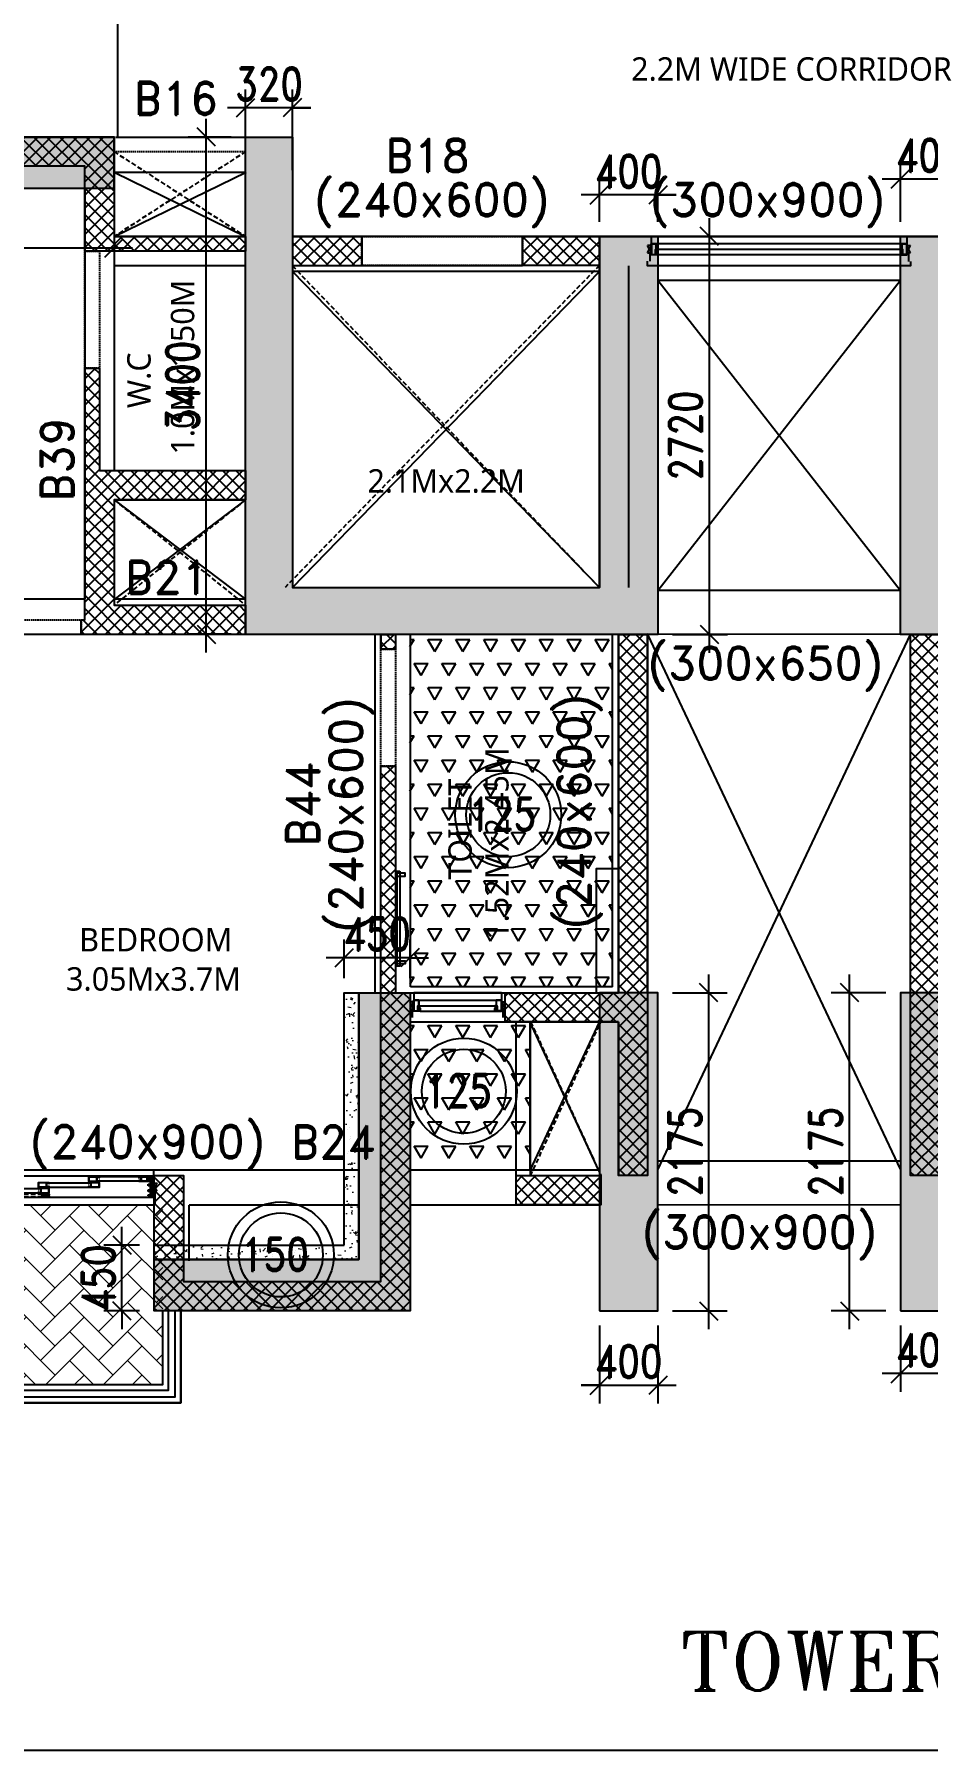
# Model space of a CAD drawing. Header units: millimetres. Extents: x 2061841 to 105821645, y -77612 to 48520811.
# Drawn here: x 105431485 to 105437596, y 48421234 to 48432969 of the extents above; entities that cross this region are included whole.
import ezdxf

# ---------------------------------------------------------------- set-up
doc = ezdxf.new("R2010")
doc.units = ezdxf.units.MM
doc.header["$LTSCALE"] = 10
doc.header["$MEASUREMENT"] = 0
doc.linetypes.add('$0$HIDDEN', pattern=[0.375, 0.25, -0.125])
doc.linetypes.add('HIDDEN2', pattern=[4.7625, 3.175, -1.5875])
for name, color, linetype in [('A-ANNO-LABL', 140, 'Continuous'), ('A-ELEV-HIDN', 54, 'HIDDEN2'), ('A-ELEV-LITE', 74, 'Continuous'), ('A-FLOR-HRAL', 200, 'Continuous'), ('A-GLAZ-FRAM', 74, 'Continuous'), ('A-WALL', 3, 'Continuous'), ('A-WALL-CILL', 140, 'Continuous'), ('A-WALL-FNSH', 8, 'Continuous'), ('A-WALL-PATT', 54, 'Continuous'), ('AP-SANR-FIXT', 74, 'Continuous'), ('AS-COLS', 2, 'Continuous'), ('S-BEAM', 4, 'Continuous'), ('S-BEAMNO.', 4, 'Continuous'), ('S-CUTOUT', 6, 'Continuous'), ('S-OPENING', 6, 'Continuous'), ('S-slab thk.', 2, 'Continuous'), ('S-Sunk', 8, 'Continuous'), ('xr_TDT02_Toilet_01_settingout$0$A-ELEV-FINE', 8, 'Continuous')]:
    doc.layers.add(name, color=color, linetype=linetype)
doc.layers.add('A-FIRE DOOR', color=1, linetype='Continuous', true_color=0xff0000)
for name, color, linetype, lineweight in [('S-Hatch Balcony', 8, 'Continuous', 5), ('S-STRCOL HATCH', 33, 'Continuous', 9), ('TEXT 3', 1, 'Continuous', 18)]:
    doc.layers.add(name, color=color, linetype=linetype, lineweight=lineweight)
doc.styles.add('200', font='romand.shx', dxfattribs={"width": 0.8, "height": 225})
doc.styles.add('Lucida SU', font='l_10646.ttf')
doc.styles.add('RD', font='romand.shx', dxfattribs={"width": 0.9, "height": 225})
doc.styles.add('RT', font='romant.shx', dxfattribs={"height": 250})
doc.dimstyles.new('GR1', dxfattribs={"dimtxt": 225, "dimasz": 125, "dimexe": 125, "dimexo": 100, "dimgap": 50, "dimtad": 1, "dimdec": 0, "dimzin": 3, "dimdsep": 46, "dimtxsty": '200', "dimblk1": 'OBLIQUE', "dimblk2": 'OBLIQUE', "dimsah": 1, "dimcen": 0.0625, "dimdle": 125, "dimclrd": 3, "dimclre": 3, "dimclrt": 2, "dimadec": 0, "dimazin": 0, "dimtfac": 1, "dimtdec": 0, "dimtix": 1, "dimtmove": 0, "dimatfit": 3, "dimfxl": 1, "dimtolj": 1, "dimtzin": 0, "dimarcsym": 0})
pattern_1 = [(135, (101651542.48, 47916918.74), (-44.9012806, -44.9012806), []), (225, (101651542.48, 47916918.74), (44.9012806, -44.9012806), [])]
pattern_2 = [(135, (101601549.94, 48122568.903), (-44.9012806, -44.9012806), []), (225, (101601549.94, 48122568.903), (44.9012806, -44.9012806), [])]
pattern_3 = [(60, (0, 0), (-95.24999982, 164.97783931), [95.25, -95.25]), (120, (0, 0), (-190.49999982, 1e-07), [95.25, -95.25]), (0, (-47.62, 82.49), (95.25, 164.9778392), [95.25, -95.25])]

# ---------------------------------------------------------------- blocks, each defined once
blk = doc.blocks.new('Alframe Door 3T+W')
for p, q in [((35, 146), (0, 146)), ((0, 146), (0, 0)), ((1, 2), (1, 144)), ((1, 144), (16, 144)), ((16, 144), (16, 2)), ((18, 129), (18, 144)), ((18, 144), (35, 144)), ((34, 129), (18, 129)), ((18, 90), (18, 119)), ((18, 119), (34, 119)), ((35, 144), (35, 146)), ((0, 0), (35, 0)), ((16, 2), (1, 2)), ((34, 90), (18, 90)), ((18, 51), (18, 80)), ((18, 80), (34, 80)), ((34, 51), (18, 51)), ((18, 17), (18, 41)), ((18, 41), (34, 41)), ((35, 17), (18, 17)), ((18, 2), (18, 11)), ((18, 11), (35, 11)), ((35, 2), (18, 2)), ((35, 0), (35, 2))]:
    blk.add_line(p, q)
for centre, start, end in [((23, 124), 336, 24), ((23, 85), 336, 24), ((23, 46), 336, 24), ((23, 14), 346.3245, 13.6755)]:
    blk.add_arc(centre, 12.3, start, end)
blk = doc.blocks.new('Alframe Win shutter wmesh')
for points in [[(7, -46), (7, 0), (4, 0), (4, -1), (6, -1), (6, -13), (-6, -13), (-6, -1), (-4, -1), (-4, 0), (-8, 0), (-8, -50), (-1, -50), (-1, -48), (-2, -48), (-2, -49), (-6, -49), (-6, -46)], [(6, -14), (-6, -14), (-6, -45), (6, -45)]]:
    blk.add_lwpolyline(points, close=True)
blk = doc.blocks.new('Al frame Door shutter 1')
blk.add_lwpolyline([(8, -60), (15, -60), (15, 15), (8, 15), (8, 13), (13, 13), (13, 0), (-14, 0), (-14, 13), (-8, 13), (-8, 15), (-15, 15), (-15, -60), (-8, -60), (-8, -58), (-14, -58), (-14, -45), (13, -45), (13, -58), (8, -58), (8, -60)])
blk.add_lwpolyline([(-14, -44), (13, -44), (13, -2), (-14, -2)], close=True)
blk = doc.blocks.new('Al frame Door shutter 2')
for p, q in [((-8, 75), (-15, 75)), ((-14, 60), (-14, 73)), ((-14, 73), (-8, 73)), ((14, 60), (-14, 60)), ((14, 58), (-14, 58)), ((-14, 58), (-14, 2)), ((-14, 2), (14, 2)), ((-8, 73), (-8, 75)), ((15, 75), (8, 75)), ((8, 75), (8, 73)), ((8, 73), (14, 73)), ((14, 73), (14, 60)), ((14, 2), (14, 58)), ((15, 34), (15, 75)), ((15, 34), (19, 34)), ((19, 33), (15, 33)), ((21, 37), (19, 34)), ((22, 36), (19, 33)), ((22, 36), (21, 37))]:
    blk.add_line(p, q)
blk.add_lwpolyline([(-15, 75), (-15, 0), (15, 0), (15, 33)])
blk = doc.blocks.new('*U684')
for p, q in [((50, 179), (1150, 179)), ((124, 173), (393, 173)), ((124, 143), (393, 143)), ((737, 133), (468, 133)), ((50, 33), (1141, 33)), ((737, 103), (468, 103)), ((1076, 94), (812, 94)), ((1076, 64), (812, 64))]:
    blk.add_line(p, q)
at = {"linetype": 'HIDDEN2'}
for p, q in [((783, 55), (1105, 55)), ((1101, 40), (787, 40))]:
    blk.add_line(p, q, dxfattribs=at)
at = {"color": 251}
for points in [[(25, 81), (0, 81), (25, 131), (0, 131), (25, 81), (25, 131)], [(1175, 81), (1200, 81), (1175, 131), (1200, 131), (1175, 81), (1175, 131)]]:
    blk.add_lwpolyline(points, dxfattribs=at)
at = {"layer": 'A-WALL-FNSH'}
for p, q in [((20, 131), (20, 220)), ((1180, 131), (1180, 220)), ((15, 81), (15, -15)), ((1185, 81), (1185, -15))]:
    blk.add_line(p, q, dxfattribs=at)
blk.add_blockref('Alframe Door 3T+W', (25, 33))
at = {"xscale": -1}
for name, p, rotation in [('Al frame Door shutter 1', (64, 158), 90), ('Al frame Door shutter 2', (468, 158), 90), ('Al frame Door shutter 2', (393, 118), 270), ('Al frame Door shutter 2', (812, 118), 90), ('Al frame Door shutter 2', (737, 79), 270), ('Al frame Door shutter 1', (1136, 79), 270), ('Alframe Win shutter wmesh', (1151, 47), 270)]:
    blk.add_blockref(name, p, dxfattribs=dict(at, rotation=rotation))
blk.add_blockref('Alframe Door 3T+W', (1175, 33), dxfattribs=at)
at = {"rotation": 90.00000000000001}
blk.add_blockref('Alframe Win shutter wmesh', (737, 47), dxfattribs=at)
blk = doc.blocks.new('Win clip')
for points in [[(14, 1), (14, 9), (18, 9), (18, 8), (19, 8), (19, 9), (20, 9), (20, 10), (0, 10), (0, 0), (3, 0), (3, -1), (2, -1), (2, -2), (5, -2), (5, 0), (17, 0), (17, -1), (15, -1), (15, -2), (18, -2), (18, 1)], [(1, 9), (13, 9), (13, 1), (1, 1)]]:
    blk.add_lwpolyline(points, close=True)
at = {"layer": 'Defpoints'}
blk.add_line((28, 3), (22, 3), dxfattribs=at)
blk = doc.blocks.new('*U685')
at = {"color": 251}
for p, q in [((0, 87), (25, 87)), ((25, 87), (0, 37)), ((0, 87), (25, 37)), ((25, 37), (0, 37)), ((1799, 87), (1774, 87)), ((1774, 87), (1799, 37)), ((1799, 87), (1774, 37)), ((1774, 37), (1799, 37))]:
    blk.add_line(p, q, dxfattribs=at)
for p, q in [((60, 25), (1739, 25)), ((70, 100), (1739, 100)), ((70, 65), (1739, 65))]:
    blk.add_line(p, q)
for points in [[(62, 70), (62, 66), (55, 66), (55, 85), (59, 85), (59, 84), (60, 84), (60, 88), (59, 88), (59, 87), (55, 87), (55, 99), (59, 99), (59, 97), (60, 97), (60, 100), (25, 100), (25, 25), (60, 25), (60, 65), (70, 65), (70, 70)], [(69, 69), (68, 69), (68, 70), (70, 70), (68, 70), (68, 69), (69, 69), (69, 66), (63, 66), (63, 69)], [(1737, 70), (1737, 66), (1744, 66), (1744, 85), (1740, 85), (1740, 84), (1739, 84), (1739, 88), (1740, 88), (1740, 87), (1744, 87), (1744, 99), (1740, 99), (1740, 97), (1739, 97), (1739, 100), (1774, 100), (1774, 25), (1739, 25), (1739, 65), (1729, 65), (1729, 70)], [(1730, 69), (1731, 69), (1731, 70), (1729, 70), (1731, 70), (1731, 69), (1730, 69), (1730, 66), (1736, 66), (1736, 69)]]:
    blk.add_lwpolyline(points)
for points in [[(59, 26), (26, 26), (26, 99), (54, 99), (54, 65), (59, 65)], [(65, 80), (65, 79), (63, 79), (65, 79), (65, 80), (62, 80)], [(1735, 80), (1735, 79), (1736, 79), (1735, 79), (1735, 80), (1737, 80)], [(1740, 26), (1773, 26), (1773, 99), (1745, 99), (1745, 65), (1740, 65)]]:
    blk.add_lwpolyline(points, close=True)
at = {"layer": 'A-WALL-CILL'}
blk.add_line((1774, -25), (25, -25), dxfattribs=at)
blk.add_lwpolyline([(0, 145), (0, 175), (1799, 175), (1799, 145)], dxfattribs=at)
at = {"layer": 'A-WALL-FNSH'}
for p, q in [((15, 87), (15, 145)), ((1784, 87), (1784, 145)), ((25, -25), (25, 35)), ((1774, -25), (1774, 35))]:
    blk.add_line(p, q, dxfattribs=at)
at = {"rotation": 270}
blk.add_blockref('Win clip', (60, 100), dxfattribs=at)
at = {"xscale": -1, "rotation": 90}
blk.add_blockref('Win clip', (1739, 100), dxfattribs=at)
blk = doc.blocks.new('*U694')
at = {"color": 251}
for p, q in [((0, 88), (25, 88)), ((25, 88), (0, 38)), ((0, 88), (25, 38)), ((25, 38), (0, 38)), ((650, 88), (625, 88)), ((625, 88), (650, 38)), ((650, 88), (625, 38)), ((625, 38), (650, 38))]:
    blk.add_line(p, q, dxfattribs=at)
for p, q in [((60, 25), (590, 25)), ((70, 100), (590, 100)), ((70, 65), (590, 65))]:
    blk.add_line(p, q)
for points in [[(62, 70), (62, 67), (55, 67), (55, 85), (59, 85), (59, 84), (60, 84), (60, 89), (59, 89), (59, 87), (55, 87), (55, 99), (59, 99), (59, 97), (60, 97), (60, 100), (25, 100), (25, 25), (60, 25), (60, 65), (70, 65), (70, 70)], [(69, 69), (68, 69), (68, 70), (70, 70), (68, 70), (68, 69), (69, 69), (69, 67), (63, 67), (63, 69)], [(588, 70), (588, 67), (595, 67), (595, 85), (591, 85), (591, 84), (590, 84), (590, 89), (591, 89), (591, 87), (595, 87), (595, 99), (591, 99), (591, 97), (590, 97), (590, 100), (625, 100), (625, 25), (590, 25), (590, 65), (580, 65), (580, 70)], [(581, 69), (582, 69), (582, 70), (580, 70), (582, 70), (582, 69), (581, 69), (581, 67), (587, 67), (587, 69)]]:
    blk.add_lwpolyline(points)
for points in [[(59, 26), (26, 26), (26, 99), (54, 99), (54, 65), (59, 65)], [(65, 80), (65, 79), (63, 79), (65, 79), (65, 80), (62, 80)], [(585, 80), (585, 79), (587, 79), (585, 79), (585, 80), (588, 80)], [(591, 26), (624, 26), (624, 99), (596, 99), (596, 65), (591, 65)]]:
    blk.add_lwpolyline(points, close=True)
at = {"layer": 'A-WALL-CILL'}
blk.add_line((625, -25), (25, -25), dxfattribs=at)
blk.add_lwpolyline([(0, 145), (0, 175), (650, 175), (650, 145)], dxfattribs=at)
at = {"layer": 'A-WALL-FNSH'}
for p, q in [((15, 88), (15, 145)), ((635, 88), (635, 145)), ((25, -25), (25, 35)), ((625, -25), (625, 35))]:
    blk.add_line(p, q, dxfattribs=at)
at = {"rotation": 270}
blk.add_blockref('Win clip', (60, 100), dxfattribs=at)
at = {"xscale": -1, "rotation": 90}
blk.add_blockref('Win clip', (590, 100), dxfattribs=at)
blk = doc.blocks.new('xr_TDT02_Toilet_01_settingout$0$i dont know')
at = {"layer": 'AP-SANR-FIXT', "ltscale": 0.2}
blk.add_lwpolyline([(19553, 3403), (20203, 3403), (20203, 3422), (19553, 3422)], close=True, dxfattribs=at)
at = {"layer": 'AP-SANR-FIXT', "ltscale": 0.2, "elevation": 0}
for points in [[(19568, 3434), (19588, 3434), (19588, 3368), (19568, 3368)], [(20188, 3434), (20168, 3434), (20168, 3368), (20188, 3368)]]:
    blk.add_lwpolyline(points, close=True, dxfattribs=at)
blk = doc.blocks.new('_Oblique')
at = {"color": 0, "linetype": 'ByBlock', "lineweight": -2}
blk.add_line((-0.5, -0.5), (0.5, 0.5), dxfattribs=at)
blk = doc.blocks.new('*D747')
at = {"layer": 'AS-COLS', "color": 3, "lineweight": -2, "transparency": 16777216}
for p, q in [((102674409, 48522156), (102674409, 48521702)), ((102674809, 48522156), (102674809, 48521702)), ((102674934, 48521827), (102674284, 48521827)), ((102674409, 48521827), (102674284, 48521827)), ((102674809, 48521827), (102674934, 48521827))]:
    blk.add_line(p, q, dxfattribs=at)
at = {"layer": 'Defpoints', "color": 0, "transparency": 16777216}
for p in [(102674409, 48522256), (102674809, 48522256), (102674409, 48521827)]:
    blk.add_point(p, dxfattribs=at)
at = {"layer": 'AS-COLS', "color": 3, "linetype": 'ByBlock', "lineweight": -2, "transparency": 16777216, "xscale": 125, "yscale": 125, "zscale": 125}
blk.add_blockref('_Oblique', (102674409, 48521827), dxfattribs=at)
at = {"layer": 'AS-COLS', "color": 3, "linetype": 'ByBlock', "lineweight": -2, "transparency": 16777216, "xscale": 125, "yscale": 125, "zscale": 125, "rotation": 180}
blk.add_blockref('_Oblique', (102674809, 48521827), dxfattribs=at)
at = {"layer": 'AS-COLS', "color": 2, "transparency": 16777216, "insert": (102674609, 48521989), "char_height": 225, "attachment_point": 5, "style": '200'}
blk.add_mtext('\\A1;400', dxfattribs=at)
blk = doc.blocks.new('*D748')
at = {"layer": 'AS-COLS', "color": 3, "lineweight": -2, "transparency": 16777216}
for p, q in [((102674061, 48522131), (102674061, 48524556)), ((102674309, 48524431), (102673936, 48524431)), ((102674309, 48522256), (102673936, 48522256))]:
    blk.add_line(p, q, dxfattribs=at)
at = {"layer": 'Defpoints', "color": 0, "transparency": 16777216}
for p in [(102674061, 48524431), (102674409, 48524431), (102674409, 48522256)]:
    blk.add_point(p, dxfattribs=at)
at = {"layer": 'AS-COLS', "color": 3, "linetype": 'ByBlock', "lineweight": -2, "transparency": 16777216, "xscale": 125, "yscale": 125, "zscale": 125}
for p, rotation in [((102674061, 48524431), 90), ((102674061, 48522256), 270)]:
    blk.add_blockref('_Oblique', p, dxfattribs=dict(at, rotation=rotation))
at = {"layer": 'AS-COLS', "color": 2, "transparency": 16777216, "insert": (102673898, 48523344), "char_height": 225, "attachment_point": 5, "rotation": 90, "style": '200'}
blk.add_mtext('\\A1;2175', dxfattribs=at)
blk = doc.blocks.new('*D749')
at = {"layer": 'AS-COLS', "color": 3, "lineweight": -2, "transparency": 16777216}
for p, q in [((102673098, 48522131), (102673098, 48524556)), ((102672850, 48524431), (102673223, 48524431)), ((102672850, 48522256), (102673223, 48522256))]:
    blk.add_line(p, q, dxfattribs=at)
at = {"layer": 'Defpoints', "color": 0, "transparency": 16777216}
for p in [(102672750, 48524431), (102673098, 48524431), (102672750, 48522256)]:
    blk.add_point(p, dxfattribs=at)
at = {"layer": 'AS-COLS', "color": 3, "linetype": 'ByBlock', "lineweight": -2, "transparency": 16777216, "xscale": 125, "yscale": 125, "zscale": 125}
for p, rotation in [((102673098, 48524431), 90), ((102673098, 48522256), 270)]:
    blk.add_blockref('_Oblique', p, dxfattribs=dict(at, rotation=rotation))
at = {"layer": 'AS-COLS', "color": 2, "transparency": 16777216, "insert": (102672936, 48523344), "char_height": 225, "attachment_point": 5, "rotation": 90, "style": '200'}
blk.add_mtext('\\A1;2175', dxfattribs=at)
blk = doc.blocks.new('*D759')
at = {"layer": 'AS-COLS', "color": 3, "lineweight": -2, "transparency": 16777216}
for p, q in [((102666759, 48529832), (102666759, 48529399)), ((102669030, 48529832), (102669030, 48529399)), ((102666634, 48529524), (102669155, 48529524))]:
    blk.add_line(p, q, dxfattribs=at)
at = {"layer": 'Defpoints', "color": 0, "transparency": 16777216}
for p in [(102666759, 48529932), (102669030, 48529932), (102669030, 48529524)]:
    blk.add_point(p, dxfattribs=at)
at = {"layer": 'AS-COLS', "color": 3, "linetype": 'ByBlock', "lineweight": -2, "transparency": 16777216, "xscale": 125, "yscale": 125, "zscale": 125, "rotation": 180}
blk.add_blockref('_Oblique', (102666759, 48529524), dxfattribs=at)
at = {"layer": 'AS-COLS', "color": 3, "linetype": 'ByBlock', "lineweight": -2, "transparency": 16777216, "xscale": 125, "yscale": 125, "zscale": 125}
blk.add_blockref('_Oblique', (102669030, 48529524), dxfattribs=at)
at = {"layer": 'AS-COLS', "color": 2, "transparency": 16777216, "insert": (102667894, 48529687), "char_height": 225, "attachment_point": 5, "style": '200'}
blk.add_mtext('\\A1;2270', dxfattribs=at)
blk = doc.blocks.new('*D761')
at = {"layer": 'AS-COLS', "color": 3, "lineweight": -2, "transparency": 16777216}
for p, q in [((102669661, 48526757), (102669661, 48530407)), ((102669830, 48530282), (102669536, 48530282)), ((102669830, 48526882), (102669536, 48526882))]:
    blk.add_line(p, q, dxfattribs=at)
at = {"layer": 'Defpoints', "color": 0, "transparency": 16777216}
for p in [(102669661, 48530282), (102669930, 48530282), (102669930, 48526882)]:
    blk.add_point(p, dxfattribs=at)
at = {"layer": 'AS-COLS', "color": 3, "lineweight": -2, "transparency": 16777216, "xscale": 125, "yscale": 125, "zscale": 125}
for p, rotation in [((102669661, 48530282), 90), ((102669661, 48526882), 270)]:
    blk.add_blockref('_Oblique', p, dxfattribs=dict(at, rotation=rotation))
at = {"layer": 'AS-COLS', "color": 2, "transparency": 16777216, "insert": (102669499, 48528582), "char_height": 225, "attachment_point": 5, "rotation": 90, "style": '200'}
blk.add_mtext('\\A1;3400', dxfattribs=at)
blk = doc.blocks.new('*D762')
at = {"layer": 'AS-COLS', "color": 3, "lineweight": -2, "transparency": 16777216}
for p, q in [((102669930, 48530080), (102669930, 48530607)), ((102670250, 48530056), (102670250, 48530607)), ((102670375, 48530482), (102669805, 48530482)), ((102669930, 48530482), (102669805, 48530482)), ((102670250, 48530482), (102670375, 48530482))]:
    blk.add_line(p, q, dxfattribs=at)
at = {"layer": 'Defpoints', "color": 0, "transparency": 16777216}
for p in [(102669930, 48530482), (102669930, 48529980), (102670250, 48529956)]:
    blk.add_point(p, dxfattribs=at)
at = {"layer": 'AS-COLS', "color": 3, "linetype": 'ByBlock', "lineweight": -2, "transparency": 16777216, "xscale": 125, "yscale": 125, "zscale": 125}
blk.add_blockref('_Oblique', (102669930, 48530482), dxfattribs=at)
at = {"layer": 'AS-COLS', "color": 3, "linetype": 'ByBlock', "lineweight": -2, "transparency": 16777216, "xscale": 125, "yscale": 125, "zscale": 125, "rotation": 180}
blk.add_blockref('_Oblique', (102670250, 48530482), dxfattribs=at)
at = {"layer": 'AS-COLS', "color": 2, "transparency": 16777216, "insert": (102670090, 48530644), "char_height": 225, "attachment_point": 5, "style": '200'}
blk.add_mtext('\\A1;320', dxfattribs=at)
blk = doc.blocks.new('*D763')
at = {"layer": 'AS-COLS', "color": 3, "lineweight": -2, "transparency": 16777216}
for p, q in [((102672350, 48529702), (102672350, 48530011)), ((102672750, 48529702), (102672750, 48530011)), ((102672875, 48529886), (102672225, 48529886)), ((102672350, 48529886), (102672225, 48529886)), ((102672750, 48529886), (102672875, 48529886))]:
    blk.add_line(p, q, dxfattribs=at)
at = {"layer": 'Defpoints', "color": 0, "transparency": 16777216}
for p in [(102672350, 48529886), (102672350, 48529602), (102672750, 48529602)]:
    blk.add_point(p, dxfattribs=at)
at = {"layer": 'AS-COLS', "color": 3, "linetype": 'ByBlock', "lineweight": -2, "transparency": 16777216, "xscale": 125, "yscale": 125, "zscale": 125}
blk.add_blockref('_Oblique', (102672350, 48529886), dxfattribs=at)
at = {"layer": 'AS-COLS', "color": 3, "linetype": 'ByBlock', "lineweight": -2, "transparency": 16777216, "xscale": 125, "yscale": 125, "zscale": 125, "rotation": 180}
blk.add_blockref('_Oblique', (102672750, 48529886), dxfattribs=at)
at = {"layer": 'AS-COLS', "color": 2, "transparency": 16777216, "insert": (102672550, 48530048), "char_height": 225, "attachment_point": 5, "style": '200'}
blk.add_mtext('\\A1;400', dxfattribs=at)
blk = doc.blocks.new('*D764')
at = {"layer": 'AS-COLS', "color": 3, "lineweight": -2, "transparency": 16777216}
for p, q in [((102673101, 48529727), (102673101, 48526756)), ((102672850, 48529602), (102673226, 48529602)), ((102672850, 48526881), (102673226, 48526881))]:
    blk.add_line(p, q, dxfattribs=at)
at = {"layer": 'Defpoints', "color": 0, "transparency": 16777216}
for p in [(102672750, 48529602), (102672750, 48526881), (102673101, 48526881)]:
    blk.add_point(p, dxfattribs=at)
at = {"layer": 'AS-COLS', "color": 3, "linetype": 'ByBlock', "lineweight": -2, "transparency": 16777216, "xscale": 125, "yscale": 125, "zscale": 125}
for p, rotation in [((102673101, 48529602), 90), ((102673101, 48526881), 270)]:
    blk.add_blockref('_Oblique', p, dxfattribs=dict(at, rotation=rotation))
at = {"layer": 'AS-COLS', "color": 2, "transparency": 16777216, "insert": (102672939, 48528241), "char_height": 225, "attachment_point": 5, "rotation": 90, "style": '200'}
blk.add_mtext('\\A1;2720', dxfattribs=at)
blk = doc.blocks.new('*D765')
at = {"layer": 'AS-COLS', "color": 3, "lineweight": -2, "transparency": 16777216}
for p, q in [((102674409, 48529702), (102674409, 48530119)), ((102674809, 48529702), (102674809, 48530119)), ((102674934, 48529994), (102674284, 48529994)), ((102674409, 48529994), (102674284, 48529994)), ((102674809, 48529994), (102674934, 48529994))]:
    blk.add_line(p, q, dxfattribs=at)
at = {"layer": 'Defpoints', "color": 0, "transparency": 16777216}
for p in [(102674409, 48529994), (102674409, 48529602), (102674809, 48529602)]:
    blk.add_point(p, dxfattribs=at)
at = {"layer": 'AS-COLS', "color": 3, "linetype": 'ByBlock', "lineweight": -2, "transparency": 16777216, "xscale": 125, "yscale": 125, "zscale": 125}
blk.add_blockref('_Oblique', (102674409, 48529994), dxfattribs=at)
at = {"layer": 'AS-COLS', "color": 3, "linetype": 'ByBlock', "lineweight": -2, "transparency": 16777216, "xscale": 125, "yscale": 125, "zscale": 125, "rotation": 180}
blk.add_blockref('_Oblique', (102674809, 48529994), dxfattribs=at)
at = {"layer": 'AS-COLS', "color": 2, "transparency": 16777216, "insert": (102674609, 48530157), "char_height": 225, "attachment_point": 5, "style": '200'}
blk.add_mtext('\\A1;400', dxfattribs=at)
blk = doc.blocks.new('*D800')
at = {"layer": 'AS-COLS', "color": 3, "lineweight": -2, "transparency": 16777216}
for p, q in [((102672350, 48522156), (102672350, 48521622)), ((102672750, 48522156), (102672750, 48521622)), ((102672225, 48521747), (102672875, 48521747)), ((102672350, 48521747), (102672225, 48521747)), ((102672750, 48521747), (102672875, 48521747))]:
    blk.add_line(p, q, dxfattribs=at)
at = {"layer": 'Defpoints', "color": 0, "transparency": 16777216}
for p in [(102672350, 48522256), (102672750, 48522256), (102672750, 48521747)]:
    blk.add_point(p, dxfattribs=at)
at = {"layer": 'AS-COLS', "color": 3, "linetype": 'ByBlock', "lineweight": -2, "transparency": 16777216, "xscale": 125, "yscale": 125, "zscale": 125}
blk.add_blockref('_Oblique', (102672350, 48521747), dxfattribs=at)
at = {"layer": 'AS-COLS', "color": 3, "linetype": 'ByBlock', "lineweight": -2, "transparency": 16777216, "xscale": 125, "yscale": 125, "zscale": 125, "rotation": 180}
blk.add_blockref('_Oblique', (102672750, 48521747), dxfattribs=at)
at = {"layer": 'AS-COLS', "color": 2, "transparency": 16777216, "insert": (102672550, 48521910), "char_height": 225, "attachment_point": 5, "style": '200'}
blk.add_mtext('\\A1;400', dxfattribs=at)
blk = doc.blocks.new('*D805')
at = {"layer": 'AS-COLS', "color": 3, "lineweight": -2, "transparency": 16777216}
for p, q in [((102670605, 48524531), (102670605, 48524796)), ((102671055, 48524531), (102671055, 48524796)), ((102670605, 48524671), (102670480, 48524671)), ((102671055, 48524671), (102670605, 48524671)), ((102671055, 48524671), (102671180, 48524671))]:
    blk.add_line(p, q, dxfattribs=at)
at = {"layer": 'Defpoints', "color": 0, "transparency": 16777216}
for p in [(102670605, 48524671), (102670605, 48524431), (102671055, 48524431)]:
    blk.add_point(p, dxfattribs=at)
at = {"layer": 'AS-COLS', "color": 3, "lineweight": -2, "transparency": 16777216, "xscale": 125, "yscale": 125, "zscale": 125}
blk.add_blockref('_Oblique', (102670605, 48524671), dxfattribs=at)
at = {"layer": 'AS-COLS', "color": 3, "lineweight": -2, "transparency": 16777216, "xscale": 125, "yscale": 125, "zscale": 125, "rotation": 180}
blk.add_blockref('_Oblique', (102671055, 48524671), dxfattribs=at)
at = {"layer": 'AS-COLS', "color": 2, "transparency": 16777216, "insert": (102670830, 48524833), "char_height": 225, "attachment_point": 5, "style": '200'}
blk.add_mtext('\\A1;450', dxfattribs=at)
blk = doc.blocks.new('*D806')
at = {"layer": 'AS-COLS', "color": 3, "lineweight": -2, "transparency": 16777216}
for p, q in [((102669084, 48522706), (102669084, 48522831)), ((102669205, 48522706), (102668959, 48522706)), ((102669084, 48522256), (102669084, 48522706)), ((102669205, 48522256), (102668959, 48522256)), ((102669084, 48522256), (102669084, 48522131))]:
    blk.add_line(p, q, dxfattribs=at)
at = {"layer": 'Defpoints', "color": 0, "transparency": 16777216}
for p in [(102669084, 48522706), (102669305, 48522706), (102669305, 48522256)]:
    blk.add_point(p, dxfattribs=at)
at = {"layer": 'AS-COLS', "color": 3, "lineweight": -2, "transparency": 16777216, "xscale": 125, "yscale": 125, "zscale": 125}
for p, rotation in [((102669084, 48522706), 270), ((102669084, 48522256), 90)]:
    blk.add_blockref('_Oblique', p, dxfattribs=dict(at, rotation=rotation))
at = {"layer": 'AS-COLS', "color": 2, "transparency": 16777216, "insert": (102668922, 48522481), "char_height": 225, "attachment_point": 5, "rotation": 90, "style": '200'}
blk.add_mtext('\\A1;450', dxfattribs=at)
blk = doc.blocks.new('TOWER-A TYPICAL FLOOR FRAMING PLAN N')
at = {"layer": 'A-WALL-PATT'}
h = blk.add_hatch(dxfattribs=at)
h.set_pattern_fill('ANSI37', color=8, scale=20, angle=90)
h.set_pattern_definition(pattern_2)
h.paths.add_polyline_path([(102667804.7, 48526981.3), (102667804.7, 48523181.3), (102668122.9, 48523181.3), (102668122.9, 48522981.3), (102667704.7, 48522981.3), (102667704.7, 48526881.3), (102665874.7, 48526881.3), (102665874.7, 48526981.3)])
h.paths.add_polyline_path([(102668829.7, 48529501.9), (102669929.7, 48529501.9), (102669929.7, 48529601.9), (102669029.7, 48529601.9), (102669029.7, 48530281.9), (102667003.9, 48530281.9), (102667003.9, 48530537.5), (102666803.9, 48530537.5), (102666803.9, 48530081.9), (102668829.7, 48530081.9)])
h.paths.add_polyline_path([(102668929.7, 48528701.9), (102668829.7, 48528701.9), (102668829.7, 48526981.3), (102668804.7, 48526981.3), (102668804.7, 48526881.3), (102669929.7, 48526881.3), (102669929.7, 48527081.3), (102669029.7, 48527081.3), (102669029.7, 48527801.9), (102669929.7, 48527801.9), (102669929.7, 48528001.9), (102668929.7, 48528001.9)])
h = blk.add_hatch(dxfattribs=at)
h.set_pattern_fill('ANSI37', color=8, scale=20, angle=90)
h.set_pattern_definition(pattern_1)
h.paths.add_polyline_path([(102670249.7, 48529602.8), (102670724.5, 48529602.8), (102670724.5, 48529402.7), (102670249.7, 48529402.7)])
h = blk.add_hatch(dxfattribs=at)
h.set_pattern_fill('ANSI37', color=8, scale=20, angle=90)
h.set_pattern_definition(pattern_1)
h.paths.add_polyline_path([(102671824.5, 48529602.8), (102672349.5, 48529602.8), (102672349.5, 48529402.7), (102671824.5, 48529402.7)])
h = blk.add_hatch(dxfattribs=at)
h.set_pattern_fill('ANSI37', color=8, scale=20, angle=90)
h.set_pattern_definition(pattern_2)
h.paths.add_polyline_path([(102670854.7, 48526881.3), (102670954.7, 48526881.3), (102670954.7, 48526781.3), (102670854.7, 48526781.3), (102670854.7, 48526881.3)])
h = blk.add_hatch(dxfattribs=at)
h.set_pattern_fill('ANSI37', color=8, scale=20, angle=90)
h.set_pattern_definition(pattern_2)
h.paths.add_polyline_path([(102672479.7, 48524231.3), (102671704.7, 48524231.3), (102671704.7, 48524431.3), (102672479.7, 48524431.3), (102672479.7, 48526881.3), (102672679.7, 48526881.3), (102672679.7, 48523181.3), (102672479.7, 48523181.3), (102672479.7, 48524231.3)])
h = blk.add_hatch(dxfattribs=at)
h.set_pattern_fill('ANSI37', color=8, scale=20, angle=90)
h.set_pattern_definition(pattern_2)
h.paths.add_polyline_path([(102674678.9, 48526881.3), (102674678.9, 48524431.3), (102675453.9, 48524431.3), (102675453.9, 48524231.3), (102674678.9, 48524231.3), (102674678.9, 48523181.3), (102674478.9, 48523181.3), (102674478.9, 48526881.3), (102674678.9, 48526881.3)])
h = blk.add_hatch(dxfattribs=at)
h.set_pattern_fill('ANSI37', color=8, scale=20, angle=90)
h.set_pattern_definition(pattern_2)
h.paths.add_polyline_path([(102671054.7, 48524431.3), (102671054.7, 48522256.3), (102669304.7, 48522256.3), (102669304.7, 48523181.3), (102669504.7, 48523181.3), (102669504.7, 48522456.3), (102670854.7, 48522456.3), (102670854.7, 48525981.3), (102670954.7, 48525981.3), (102670954.7, 48524431.3), (102671054.7, 48524431.3)])
h = blk.add_hatch(dxfattribs=at)
h.set_pattern_fill('ANSI37', color=8, scale=20, angle=90)
h.set_pattern_definition(pattern_2)
h.paths.add_polyline_path([(102671779.7, 48523181.2), (102672359.7, 48523181.2), (102672359.7, 48522981.2), (102671779.7, 48522981.2), (102671779.7, 48523181.2)])
at = {"layer": 'S-Hatch Balcony'}
h = blk.add_hatch(dxfattribs=at)
h.set_pattern_fill('AR-HBONE', color=256, scale=35, style=0)
h.set_pattern_definition([(45, (102116781.02, 48829384.83), (2e-14, 197.9899), [420, -140]), (135, (102116880.01, 48829483.82), (2e-14, 197.9899), [420, -140])])
h.paths.add_polyline_path([(102669362.6, 48522978), (102666487.3, 48522978), (102666487.3, 48521753), (102669362.6, 48521753)])
at = {"layer": 'S-STRCOL HATCH'}
h = blk.add_hatch(color=256, dxfattribs=at)
h.dxf.hatch_style = 1
h.paths.add_polyline_path([(102669029.7, 48530281.9), (102666759.2, 48530281.9), (102666759.2, 48529931.9), (102669029.7, 48529931.9), (102669029.7, 48530281.9)])
h = blk.add_hatch(color=256, dxfattribs=at)
h.dxf.hatch_style = 1
edge = h.paths.add_edge_path()
edge.add_line((102672749.7, 48529601.7), (102672749.7, 48526881.1))
edge.add_line((102672749.7, 48526881.3), (102669929.7, 48526882))
edge.add_line((102669929.7, 48526882), (102669929.7, 48530281.9))
edge.add_line((102669929.7, 48530281.9), (102670249.7, 48530281.9))
edge.add_line((102670249.7, 48530281.9), (102670249.7, 48527202))
edge.add_line((102670249.7, 48527202), (102672349.7, 48527202))
edge.add_line((102672349.7, 48527202), (102672349.7, 48529602.6))
edge.add_line((102672349.7, 48529602.6), (102672679.7, 48529602.6))
h = blk.add_hatch(color=256, dxfattribs=at)
h.dxf.hatch_style = 1
h.paths.add_polyline_path([(102674408.9, 48529602.1), (102674808.9, 48529602.3), (102674808.9, 48527202), (102676908.9, 48527202), (102676908.9, 48530282), (102677228.9, 48530282), (102677228.9, 48526882), (102674408.9, 48526881.3)])
h = blk.add_hatch(color=256, dxfattribs=at)
h.dxf.hatch_style = 1
h.paths.add_polyline_path([(102670704.7, 48522606.3), (102670704.7, 48524431.3), (102671054.7, 48524431.3), (102671054.7, 48522256.3), (102669304.7, 48522256.3), (102669304.7, 48522606.3), (102670704.7, 48522606.3)])
h = blk.add_hatch(dxfattribs=at)
h.set_pattern_fill('AR-CONC', color=3)
h.set_pattern_definition([(50, (0, 0), (182.184669, -15.93908554), [19.05, -209.55]), (355, (0, 0), (-35.24342142, 191.05684524), [15.24, -167.64058417]), (100.4514447, (15.18, -1.33), (146.9412471, 175.1177519), [16.1900088, -178.0902446]), (46.1842, (0, 50.8), (271.0790409, -42.04232793), [28.575, -314.325]), (96.6355576, (22.6, 47.3), (237.40413405, 247.4261246), [24.28502314, -267.13560816]), (351.18415117, (0, 50.8), (237.40413406, 247.4261246), [22.8599671, -251.4597319]), (21, (25.4, 38.1), (151.61439127, -102.26519819), [19.05, -209.55]), (326, (25.4, 38.1), (61.80202835, 184.18796612), [15.24, -167.64]), (71.451445, (38.03, 29.58), (213.41641928, 81.92276889), [16.1900088, -178.0899376]), (37.5, (0, 0), (3.08860325, 84.555038873), [0, -165.608, 0, -170.18, 0, -168.275]), (7.5, (0, 0), (66.81966251, 100.18057482), [0, -97.028, 0, -161.798, 0, -64.135]), (327.5, (-56.64, 0), (135.590595167, -5.728743993), [0, -63.5, 0, -198.12, 0, -262.89]), (317.5, (-82.04, 0), (148.12918139, 25.42649103), [0, -82.55, 0, -131.572, 0, -186.69])])
h.paths.add_polyline_path([(102670704.7, 48524431.3), (102670604.7, 48524431.3), (102670604.7, 48522706.3), (102669304.7, 48522706.3), (102669304.7, 48522606.3), (102670704.7, 48522606.3), (102670704.7, 48524431.3)])
h = blk.add_hatch(color=256, dxfattribs=at)
h.dxf.hatch_style = 1
h.paths.add_polyline_path([(102672349.7, 48522256.3), (102672749.7, 48522257), (102672749.7, 48524431.3), (102672349.7, 48524431.3)])
h = blk.add_hatch(color=256, dxfattribs=at)
h.dxf.hatch_style = 1
h.paths.add_polyline_path([(102674408.9, 48522256.3), (102674808.9, 48522256.3), (102674808.9, 48524431.3), (102674408.9, 48524431.3)])
at = {"layer": 'S-Sunk'}
h = blk.add_hatch(dxfattribs=at)
h.set_pattern_fill('TRIANG', color=8, scale=20, style=0)
h.set_pattern_definition(pattern_3)
h.paths.add_polyline_path([(102671054.7, 48526880.9), (102672439.7, 48526880.9), (102672439.7, 48524470.8), (102671054.7, 48524470.8)])
h = blk.add_hatch(dxfattribs=at)
h.set_pattern_fill('TRIANG', color=8, scale=20, style=0)
h.set_pattern_definition(pattern_3)
h.paths.add_polyline_path([(102671054.7, 48524230.9), (102671874.8, 48524230.9), (102671874.8, 48523221.2), (102671054.7, 48523221.2)])
at = {"layer": 'A-ELEV-HIDN', "ltscale": 0.3}
for p, q in [((102669029.7, 48530281.9), (102669929.7, 48530281.9)), ((102669029.7, 48530181.9), (102669929.7, 48530181.9))]:
    blk.add_line(p, q, dxfattribs=at)
at = {"layer": 'A-ELEV-HIDN'}
for p, q in [((102669029.7, 48530181.9), (102669929.7, 48529601.9)), ((102669929.7, 48530181.9), (102669029.7, 48529601.9)), ((102669029.7, 48527801.9), (102669929.7, 48527081.3)), ((102669929.7, 48527801.9), (102669029.7, 48527081.3)), ((102671879.7, 48524231.8, 0), (102672359.7, 48523181.2, 0)), ((102671879.7, 48523181.2, 0), (102672359.7, 48524231.8))]:
    blk.add_line(p, q, dxfattribs=at)
at = {"layer": 'A-ELEV-HIDN', "ltscale": 0.3, "elevation": 0}
for points in [[(102670724.7, 48529602.8), (102671824.7, 48529602.8), (102671824.7, 48529402.7), (102670724.7, 48529402.7)], [(102667804.7, 48526981.3), (102668804.7, 48526981.3), (102668804.7, 48526881.3), (102667804.7, 48526881.3)]]:
    blk.add_lwpolyline(points, close=True, dxfattribs=at)
at = {"layer": 'A-ELEV-HIDN', "ltscale": 0.3}
for points in [[(102668829.7, 48529501.9), (102668929.7, 48529501.9), (102668929.7, 48528701.9), (102668829.7, 48528701.9)], [(102670854.7, 48526781.3), (102670954.7, 48526781.3), (102670954.7, 48525981.3), (102670854.7, 48525981.3)]]:
    blk.add_lwpolyline(points, close=True, dxfattribs=at)
at = {"layer": 'A-ELEV-HIDN'}
for points in [[(102672349.7, 48529402.8), (102670199.7, 48527202.8)], [(102670249.7, 48529402.7), (102672349.7, 48527201.9)]]:
    blk.add_lwpolyline(points, dxfattribs=at)
at = {"layer": 'A-ELEV-LITE'}
for p, q in [((102671779.7, 48523181.2, 0), (102671779.7, 48524231.8, 0)), ((102671879.7, 48523181.2, 0), (102671879.7, 48524231.8, 0))]:
    blk.add_line(p, q, dxfattribs=at)
at = {"layer": 'A-FIRE DOOR'}
blk.add_lwpolyline([(102658159.6, 48553234.4), (102707235.5, 48553234.4), (102707235.5, 48519249.1), (102658159.6, 48519249.1)], close=True, dxfattribs=at)
at = {"layer": 'A-FLOR-HRAL', "color": 252}
for points in [[(102666241.7, 48522253), (102666241.7, 48521628), (102669487.6, 48521628), (102669487.6, 48522253.1)], [(102666281.7, 48522253), (102666281.7, 48521668), (102669447.6, 48521668), (102669447.6, 48522253.1)], [(102666326.7, 48522253), (102666326.7, 48521713), (102669402.6, 48521713), (102669402.6, 48522253.1)], [(102666366.7, 48522253), (102666366.7, 48521753), (102669362.6, 48521753), (102669362.6, 48522253.1)]]:
    blk.add_lwpolyline(points, dxfattribs=at)
at = {"layer": 'A-WALL', "color": 8}
for p, q in [((102670249.7, 48529602.8, 0), (102670724.7, 48529602.8, 0)), ((102670249.7, 48529601.9, 0), (102670249.7, 48529401.9, 0)), ((102670724.7, 48529602.8, 0), (102670724.7, 48529402.8, 0)), ((102671824.7, 48529402.8), (102671824.7, 48529602.8)), ((102671824.7, 48529602.8), (102672349.7, 48529602.8)), ((102672349.7, 48529601.3, 0), (102672349.7, 48527201.8, 0)), ((102670249.7, 48529402.7, 0), (102671824.7, 48529402.7)), ((102672349.7, 48529402.8), (102671824.7, 48529402.8)), ((102672549.7, 48529401.9, 0), (102672549.7, 48527201.8, 0)), ((102668829.7, 48528701.9), (102668929.7, 48528701.9)), ((102668804.7, 48526881.3), (102668804.7, 48526981.3)), ((102670854.7, 48526881.3, 0), (102670854.7, 48526781.3)), ((102670854.7, 48526781.3, 0), (102670854.7, 48526881.3, 0)), ((102670954.7, 48526881.3, 0), (102670954.7, 48526781.3)), ((102670954.7, 48526881.3, 0), (102670954.7, 48526781.3, 0)), ((102672479.7, 48526881.3, 0), (102672479.7, 48524431.3, 0)), ((102672679.7, 48526881.3, 0), (102672679.7, 48523181.3, 0)), ((102670954.7, 48526781.3, 0), (102670854.7, 48526781.3, 0)), ((102671704.7, 48524230.9, 0), (102671704.7, 48524431.3, 0)), ((102671704.7, 48524231.3, 0), (102672479.7, 48524231.3, 0)), ((102672479.7, 48524231.3, 0), (102672479.7, 48523181.3, 0)), ((102672679.7, 48523181.3, 0), (102672479.7, 48523181.3, 0))]:
    blk.add_line(p, q, dxfattribs=at)
for points in [[(102668829.7, 48529501.9), (102668829.7, 48530081.9), (102666803.9, 48530081.9), (102666803.9, 48530537.5), (102667003.9, 48530537.5), (102667003.9, 48530281.9), (102669029.7, 48530281.9), (102669029.7, 48529601.9), (102669929.7, 48529601.9), (102669929.7, 48529501.9)], [(102670854.7, 48526881.3), (102670954.7, 48526881.3), (102670954.7, 48526781.3), (102670854.7, 48526781.3)]]:
    blk.add_lwpolyline(points, close=True, dxfattribs=at)
for points in [[(102668804.7, 48526981.3), (102668829.7, 48526981.3), (102668829.7, 48528701.9)], [(102668929.7, 48528701.9), (102668929.7, 48528001.9), (102669929.7, 48528001.9), (102669929.7, 48527801.9), (102669029.7, 48527801.9), (102669029.7, 48527081.3), (102669929.7, 48527081.3), (102669929.7, 48526881.3), (102668804.7, 48526881.3)]]:
    blk.add_lwpolyline(points, dxfattribs=at)
at = {"layer": 'A-WALL', "color": 8, "elevation": 0}
for points in [[(102672479.7, 48524231.3), (102671704.7, 48524231.3), (102671704.7, 48524431.3), (102672479.7, 48524431.3), (102672479.7, 48526881.3), (102672679.7, 48526881.3), (102672679.7, 48523181.3), (102672479.7, 48523181.3), (102672479.7, 48524231.3)], [(102672329.7, 48524431.3), (102672329.7, 48525280.9), (102672479.7, 48525280.9)], [(102671054.7, 48524431.3), (102672479.7, 48524431.3)]]:
    blk.add_lwpolyline(points, dxfattribs=at)
for points in [[(102674678.9, 48526881.3), (102674678.9, 48524431.3), (102675453.9, 48524431.3), (102675453.9, 48524231.3), (102674678.9, 48524231.3), (102674678.9, 48523181.3), (102674478.9, 48523181.3), (102674478.9, 48526881.3)], [(102671054.7, 48524431.3), (102671054.7, 48522256.3), (102669304.7, 48522256.3), (102669304.7, 48523181.3), (102669504.7, 48523181.3), (102669504.7, 48522456.3), (102670854.7, 48522456.3), (102670854.7, 48525981.3), (102670954.7, 48525981.3), (102670954.7, 48524431.3)], [(102671779.7, 48523181.2), (102672359.7, 48523181.2), (102672359.7, 48522981.2), (102671779.7, 48522981.2)]]:
    blk.add_lwpolyline(points, close=True, dxfattribs=at)
at = {"layer": 'AS-COLS', "color": 1}
for points in [[(102669029.7, 48530281.9), (102666759.2, 48530281.9), (102666759.2, 48529931.9), (102669029.7, 48529931.9)], [(102672349.7, 48522256.3), (102672749.7, 48522256.3), (102672749.7, 48524431.3), (102672349.7, 48524431.3)], [(102674408.9, 48522256.3), (102674808.9, 48522256.3), (102674808.9, 48524431.3), (102674408.9, 48524431.3)]]:
    blk.add_lwpolyline(points, close=True, dxfattribs=at)
at = {"layer": 'AS-COLS', "color": 1, "elevation": 0}
for points in [[(102672749.7, 48529601.6), (102672749.7, 48526881.3), (102669929.7, 48526881.3), (102669929.7, 48530281.9), (102670249.7, 48530281.9), (102670249.7, 48527201.3), (102672349.7, 48527201.8), (102672349.7, 48529602.1)], [(102674408.9, 48529602.1), (102674808.9, 48529601.6), (102674808.9, 48527201.3), (102676908.9, 48527201.3), (102676908.9, 48530281.3), (102677228.9, 48530281.3), (102677228.9, 48526881.3), (102674408.9, 48526881.3)], [(102670604.7, 48522706.3), (102670604.7, 48524431.3), (102670704.7, 48524431.3), (102670704.7, 48522606.3), (102669304.7, 48522606.3), (102669304.7, 48522706.3)]]:
    blk.add_lwpolyline(points, close=True, dxfattribs=at)
blk.add_lwpolyline([(102670704.7, 48522606.3), (102670704.7, 48524431.3), (102671054.7, 48524431.3), (102671054.7, 48522256.3), (102669304.7, 48522256.3), (102669304.7, 48522606.3), (102670704.7, 48522606.3)], dxfattribs=at)
at = {"layer": 'S-BEAM', "linetype": '$0$HIDDEN'}
for p, q in [((102669053.9, 48531781.2), (102669053.9, 48530281.3)), ((102669053.9, 48530281.3), (102669929.7, 48530281.3, 0)), ((102668829.7, 48529931.9), (102668829.7, 48527121.2)), ((102676908.9, 48529602.1, 0), (102670249.7, 48529602.1, 0)), ((102669029.7, 48529401.9), (102669029.7, 48528001.9)), ((102668829.7, 48527121.3), (102664874.7, 48527121.3)), ((102669929.7, 48526881.3), (102667944.7, 48526881.3)), ((102670814.7, 48526880.9, 0), (102670814.7, 48524431.3, 0)), ((102672439.7, 48524470.8, 0), (102671054.7, 48524470.8, 0)), ((102671874.8, 48524230.8, 0), (102671054.7, 48524230.8, 0)), ((102667944.7, 48523221.2, 0), (102670704.7, 48523221.2, 0)), ((102671054.7, 48523221.2, 0), (102671874.8, 48523221.2, 0)), ((102669544.7, 48522597.5, 0), (102669544.7, 48522981.2, 0)), ((102669544.7, 48522981.2, 0), (102670704.7, 48522981.2, 0))]:
    blk.add_line(p, q, dxfattribs=at)
at = {"layer": 'S-BEAM'}
for p, q in [((102669029.7, 48530041.3), (102669934.4, 48530041.3)), ((102669029.7, 48530041.3), (102669029.7, 48529601.9)), ((102669929.7, 48529601.9), (102669029.7, 48529601.9)), ((102669929.7, 48529401.9), (102669029.7, 48529401.9)), ((102672349.7, 48529362.1, 0), (102670249.7, 48529362.1, 0)), ((102672749.7, 48529302.1, 0), (102674408.9, 48529302.1, 0)), ((102669029.7, 48528001.9), (102669929.7, 48528001.9)), ((102669029.7, 48527801.9), (102669929.7, 48527801.9)), ((102669029.7, 48527801.9), (102669029.7, 48527120.9)), ((102674408.9, 48527180.9, 0), (102672749.7, 48527180.9, 0)), ((102669929.7, 48527121.3), (102669029.7, 48527121.3)), ((102671054.7, 48526880.9, 0), (102671054.7, 48524470.8, 0)), ((102672439.7, 48524470.8, 0), (102672439.7, 48526880.9, 0)), ((102674408.9, 48526880.5, 0), (102672679.7, 48526881.9, 0)), ((102672679.7, 48524431.3, 0), (102672679.7, 48526880.9, 0)), ((102674478.9, 48524431.3, 0), (102674478.9, 48526880.9, 0)), ((102672349.7, 48524230.8, 0), (102671874.8, 48524230.8, 0)), ((102671874.8, 48524230.8, 0), (102671874.8, 48523221.2, 0)), ((102671874.8, 48523221.2, 0), (102672349.7, 48523221.2, 0)), ((102674408.9, 48523280.2, 0), (102672749.7, 48523280.2, 0)), ((102667607.8, 48522981.2, 0), (102669300, 48522981.2, 0)), ((102669300, 48522981.2, 0), (102669304.7, 48522981.2, 0)), ((102669304.7, 48522606.3, 0), (102669304.7, 48522981.2, 0)), ((102671054.7, 48522981.2, 0), (102672349.7, 48522981.2, 0)), ((102674408.9, 48522979.9, 0), (102672749.7, 48522981.2, 0)), ((102669362.6, 48521753), (102669362.6, 48522253)), ((102669487.6, 48522253.1), (102669487.6, 48521628)), ((102666366.7, 48521753), (102669362.6, 48521753)), ((102669487.6, 48521628), (102666241.7, 48521628))]:
    blk.add_line(p, q, dxfattribs=at)
at = {"layer": 'S-CUTOUT'}
for p, q in [((102669029.7, 48530041.3), (102669929.7, 48529601.9)), ((102669029.7, 48529601.9), (102669934.4, 48530041.3)), ((102670249.7, 48529362.1, 0), (102672349.7, 48527201.9)), ((102670249.7, 48527201.3, 0), (102672349.7, 48529362.1)), ((102672749.7, 48529302.1, 0), (102674408.9, 48527180.9, 0)), ((102672749.7, 48527180.9, 0), (102674408.9, 48529302.1, 0)), ((102669029.7, 48527801.9), (102669929.7, 48527121.3)), ((102669929.7, 48527801.9), (102669029.7, 48527120.9)), ((102672679.7, 48526880.9, 0), (102674408.9, 48523221.2, 0)), ((102672749.7, 48523221.2, 0), (102674478.9, 48526881.3, 0)), ((102671874.8, 48524230.8, 0), (102672341.4, 48523221.2, 0)), ((102671879.7, 48523221.2, 0), (102672349.7, 48524230.8, 0))]:
    blk.add_line(p, q, dxfattribs=at)
at = {"layer": 'S-slab thk.'}
for centre, radius in [((102671726.2, 48525648.4, 0), 362.3), ((102671726.2, 48525648.4, 0), 287.3), ((102671422.5, 48523757.7, 0), 362.3), ((102671422.5, 48523757.7, 0), 287.3), ((102670170.9, 48522638.5, 0), 362.3), ((102670170.9, 48522638.5, 0), 287.3)]:
    blk.add_circle(centre, radius, dxfattribs=at)
at = {"layer": 'A-GLAZ-FRAM', "color": 252, "rotation": 179.9968149912646}
blk.add_blockref('*U685', (102674478.9, 48529576.9), dxfattribs=at)
at = {"layer": 'A-GLAZ-FRAM', "color": 252, "xscale": -1, "rotation": 180}
blk.add_blockref('*U694', (102671054.7, 48524406.3, 0), dxfattribs=at)
at = {"layer": 'A-GLAZ-FRAM', "color": 252, "xscale": -1}
blk.add_blockref('*U684', (102669322.9, 48522999.1, 0), dxfattribs=at)
at = {"layer": 'xr_TDT02_Toilet_01_settingout$0$A-ELEV-FINE', "linetype": 'Continuous', "xscale": -1, "rotation": 89.99999999999994}
blk.add_blockref('xr_TDT02_Toilet_01_settingout$0$i dont know', (102674388.7, 48544816.3, 0), dxfattribs=at)
at = {"layer": 'A-ANNO-LABL', "color": 252, "style": 'Lucida SU'}
for s, p in [('2.2M WIDE CORRIDOR', (102672567.3, 48530667.2)), ('2.1Mx2.2M', (102670763, 48527850.8, 0)), ('BEDROOM', (102668791.4, 48524713.6, 207.4)), ('3.05Mx3.7M', (102668701.9, 48524445.7, 207.4))]:
    blk.add_text(s, height=160, dxfattribs=at).set_placement(p)
for s, p in [('1.0Mx1.50M', (102669578.5, 48528110.6, 207.4)), ('W.C', (102669280, 48528428, 207.4)), ('1.52Mx2.45M', (102671728.5, 48524793.1, 207.4)), ('TOILET', (102671476.8, 48525204.5, 0))]:
    blk.add_text(s, height=160, rotation=90, dxfattribs=at).set_placement(p)
at = {"layer": 'S-BEAMNO.', "color": 4, "style": 'RD'}
for s, rotation, p in [('B16', 0.00028, (102669163.8, 48530433.5, 0)), ('B18', 0.00028, (102670885.1, 48530044.1, 0)), ('B39', 90.00028, (102668753.4, 48527788.6, 0)), ('B21', 0.00028, (102669104.3, 48527159.4)), ('B44', 90.00028, (102670432.9, 48525429.3, 0)), ('B24', 0.00028, (102670239.2, 48523298.1, 0))]:
    blk.add_text(s, height=225, rotation=rotation, dxfattribs=at).set_placement(p)
at = {"layer": 'S-BEAMNO.', "color": 2, "style": 'RD'}
for s, rotation, p in [('(240x600)', 0.00028, (102670403.2, 48529741.8)), ('(300x900)', 0.00028, (102672699.1, 48529741.8)), ('(300x650)', 0.00028, (102672684.9, 48526572.1, 0)), ('(240x600)', 90.00028, (102670727.8, 48524846.2, 0)), ('(240x600)', 90.00028, (102672289.1, 48524868.9)), ('(240x900)', 0.00028, (102668458.2, 48523299.9)), ('(300x900)', 0.00028, (102672644.7, 48522683.5, 0))]:
    blk.add_text(s, height=225, rotation=rotation, dxfattribs=at).set_placement(p)
at = {"layer": 'S-slab thk.', "style": 'RD', "width": 0.8}
for s, p in [('125', (102671454.7, 48525539.6, 0)), ('125', (102671151, 48523648.8, 0)), ('150', (102669899.5, 48522529.7, 0))]:
    blk.add_text(s, height=225, rotation=0.00028, dxfattribs=at).set_placement(p)
at = {"layer": 'TEXT 3', "style": 'RT'}
blk.add_text('TOWER-A', height=400, dxfattribs=at).set_placement((102672900.8, 48519659.8, 202.2))
at = {"layer": 'AS-COLS', "color": 6}
for base, p1, p2, picture, middle in [((102669929.7, 48530481.9), (102670249.7, 48529955.7), (102669929.7, 48529979.9), '*D762', (102670089.7, 48530644.4)), ((102674408.9, 48529994.2), (102674808.9, 48529601.6, 0), (102674408.9, 48529602.1, 0), '*D765', (102674608.9, 48530156.7)), ((102672349.7, 48529885.7), (102672749.7, 48529601.6, 0), (102672349.7, 48529602.1, 0), '*D763', (102672549.7, 48530048.2)), ((102669029.6884, 48529524.3134), (102666759.2382, 48529931.9016), (102669029.6884, 48529931.9016), '*D759', (102667894.4633, 48529686.8134)), ((102672749.7, 48521747.2), (102672349.7, 48522256.3), (102672749.7, 48522256.3), '*D800', (102672549.7, 48521909.7)), ((102674408.9, 48521826.6), (102674808.9, 48522256.3), (102674408.9, 48522256.3), '*D747', (102674608.9, 48521989.1))]:
    dim = blk.add_linear_dim(base=base, p1=p1, p2=p2, dimstyle='GR1', dxfattribs=at)
    dim.commit()
    dim.dimension.update_dxf_attribs({"geometry": picture, "text_midpoint": middle})
for base, p1, p2, angle, picture, middle in [((102669661.4, 48530281.9, 0), (102669929.7, 48526882.3, 0), (102669929.7, 48530281.9, 0), 90, '*D761', (102669498.9, 48528582.1, 0)), ((102673101.4, 48526881.3, 0), (102672749.7, 48529601.6, 0), (102672749.7, 48526881.3, 0), 90, '*D764', (102672938.9, 48528241.4, 0)), ((102670604.7, 48524670.5, 0), (102671054.7, 48524431.3, 0), (102670604.7, 48524431.3, 0), 180, '*D805', (102670829.7, 48524833, 0)), ((102673098.2, 48524431.3), (102672749.7, 48522256.3), (102672749.7, 48524431.3), 90, '*D749', (102672935.7, 48523343.8)), ((102674060.8, 48524431.3), (102674408.9, 48522256.3), (102674408.9, 48524431.3), 90, '*D748', (102673898.3, 48523343.8)), ((102669084, 48522706.3, 0), (102669304.7, 48522256.3, 0), (102669304.7, 48522706.3, 0), 90, '*D806', (102668921.5, 48522481.3, 0))]:
    dim = blk.add_linear_dim(base=base, p1=p1, p2=p2, angle=angle, dimstyle='GR1', dxfattribs=at)
    dim.commit()
    dim.dimension.update_dxf_attribs({"geometry": picture, "text_midpoint": middle})

msp = doc.modelspace()

# ---------------------------------------------------------------- block references
at = {"layer": 'S-OPENING'}
msp.add_blockref('TOWER-A TYPICAL FLOOR FRAMING PLAN N', (2763000.3, -98014.7), dxfattribs=at)

doc.saveas('drawing.dxf')
